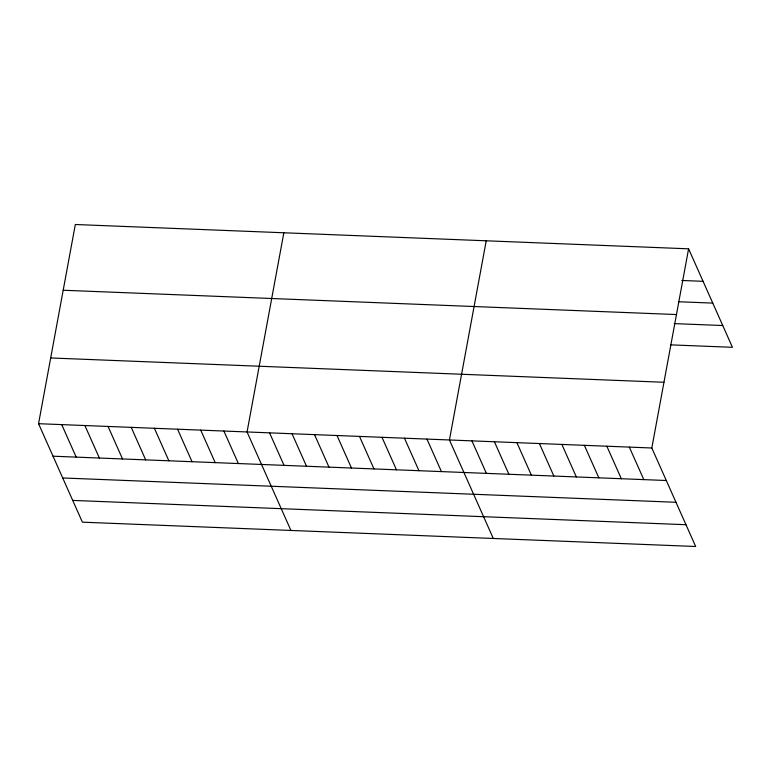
<?xml version="1.0" encoding="UTF-8"?>
<svg xmlns="http://www.w3.org/2000/svg" width="771" height="771" viewBox="0 0 771 771"><rect width="100%" height="100%" fill="white"/><g stroke="black" fill="none" stroke-linecap="round" stroke-linejoin="round"><path stroke-width="1.16" d="M688.599 248.821L651.823 447.999L695.673 546.494L82.401 522.179L38.55 423.693L75.327 224.506L688.599 248.821L732.45 347.307L670.905 344.868M283.844 232.775L247.057 431.953L290.918 530.448M486.222 240.793L449.445 439.981L493.295 538.466M681.766 280.48L703.075 281.319M678.441 301.74L712.77 303.099M63.193 290.243L676.466 314.549M674.23 323.608L722.755 325.535M50.684 357.966L663.956 382.271M38.55 423.693L651.823 447.999M53.026 456.201L666.289 480.506M62.721 477.972L675.984 502.278M72.705 500.408L685.978 524.714M629.329 447.113L643.804 479.61M606.844 446.216L621.32 478.724M584.36 445.33L598.836 477.827M561.876 444.433L576.342 476.941M539.392 443.547L553.857 476.044M516.898 442.65L531.373 475.158M494.413 441.764L508.889 474.261M471.929 440.867L486.395 473.375M426.951 439.085L441.426 471.592M404.467 438.198L418.942 470.705M381.982 437.302L396.458 469.809M359.498 436.415L373.964 468.922M337.004 435.519L351.48 468.026M314.52 434.632L328.995 467.139M292.036 433.736L306.511 466.243M269.551 432.849L284.017 465.356M223.898 431.037L238.364 463.544M200.73 430.122L215.196 462.629M177.561 429.206L192.027 461.704M154.393 428.281L168.859 460.788M131.224 427.365L145.69 459.873M108.056 426.45L122.522 458.947M84.887 425.525L99.363 458.032M61.719 424.609L76.194 457.116"/></g></svg>
